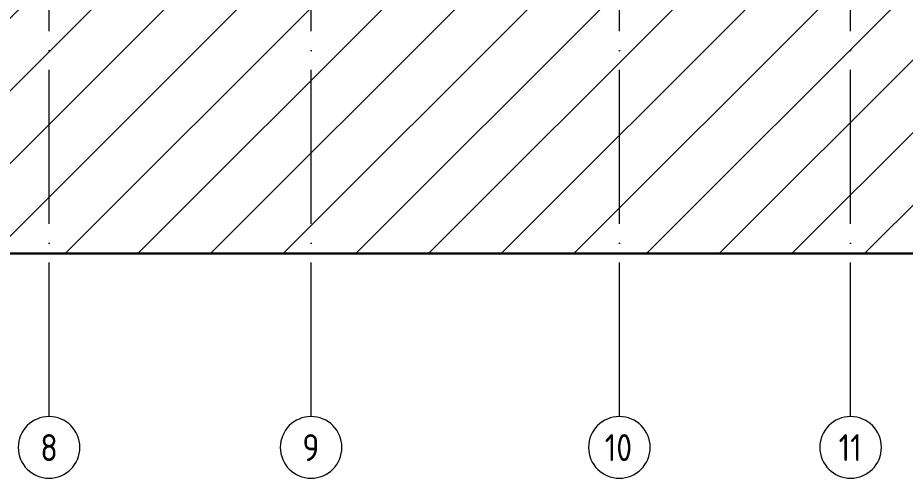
# Model space of a CAD drawing. Header units: millimetres. Extents: x -269164 to 430575, y -569542 to 36130.
# Drawn here: x 216786 to 228302, y -440120 to -434145 of the extents above; entities that cross this region are included whole.
import ezdxf

# ---------------------------------------------------------------- set-up
doc = ezdxf.new("R2010")
doc.units = ezdxf.units.MM
doc.linetypes.add('ADSK_Линия сетки', pattern=[25, 20, -2.5, 0, -2.5])
doc.layers.add('Оси', color=7, linetype='Continuous', lineweight=9)
doc.styles.add('GOST Common', font='GOST_Common.ttf', dxfattribs={"width": 0.9, "height": 200})

# ---------------------------------------------------------------- blocks, each defined once
blk = doc.blocks.new('Ось сетки - Круг_Ø8 мм-6577-03 План 3-го этажа маркировочный')
at = {"layer": 'Оси', "lineweight": 20}
for start, end in [(360, 180), (180, 360)]:
    blk.add_arc((0, 0), 4, start, end, dxfattribs=at)

msp = doc.modelspace()

# ---------------------------------------------------------------- hatches: boundary and pattern name
at = {"lineweight": 13, "true_color": 0x636466}
h = msp.add_hatch(dxfattribs=at)
h.set_pattern_fill('ANSI31', color=251, scale=210)
h.set_pattern_definition([(45, (-1914008.9, -109463.3), (-471.46345, 471.46345), [])])
h.paths.add_polyline_path([(234958.19, -379662.32), (191467.82, -379662.32), (191467.82, -437206.01), (234958.19, -437206.01)])

# ---------------------------------------------------------------- linework, layer by layer
at = {"color": 251, "lineweight": 30, "true_color": 0x636466}
msp.add_lwpolyline([(191467.82, -379662.32), (234958.19, -379662.32), (234958.19, -437206.01), (191467.82, -437206.01)], close=True, dxfattribs=at)
at = {"layer": 'Оси', "linetype": 'ADSK_Линия сетки', "ltscale": 100}
for p, q in [((224592.82, -439320.18), (224592.82, -386087.13)), ((227592.82, -439320.18), (227592.82, -386087.13)), ((217192.82, -439320.18), (217192.82, -408953.12)), ((220592.82, -439320.18), (220592.82, -408953.12))]:
    msp.add_line(p, q, dxfattribs=at)

# ---------------------------------------------------------------- block references
at = {"layer": 'Оси', "lineweight": 20, "xscale": 99.99999999999993, "yscale": 99.99999999999993, "zscale": 99.99999999999993}
for p in [(217192.82, -439720.18), (220592.82, -439720.18), (224592.82, -439720.18), (227592.82, -439720.18)]:
    msp.add_blockref('Ось сетки - Круг_Ø8 мм-6577-03 План 3-го этажа маркировочный', p, dxfattribs=at)

# ---------------------------------------------------------------- texts
at = {"layer": 'Оси', "char_height": 350, "attachment_point": 1, "style": 'GOST Common'}
for s, insert, width in [('\\fGOST Common|b0|i0|c204|p34|;\\W.9;8', (217079.04, -439547.64), 274.1771), ('\\fGOST Common|b0|i0|c204|p34|;\\W.9;9', (220479.04, -439547.64), 274.1771), ('10', (224401.64, -439547.64), 461.772), ('11', (227437.19, -439547.64), 375.1897)]:
    msp.add_mtext(s, dxfattribs=dict(at, insert=insert, width=width))

doc.saveas('drawing.dxf')
